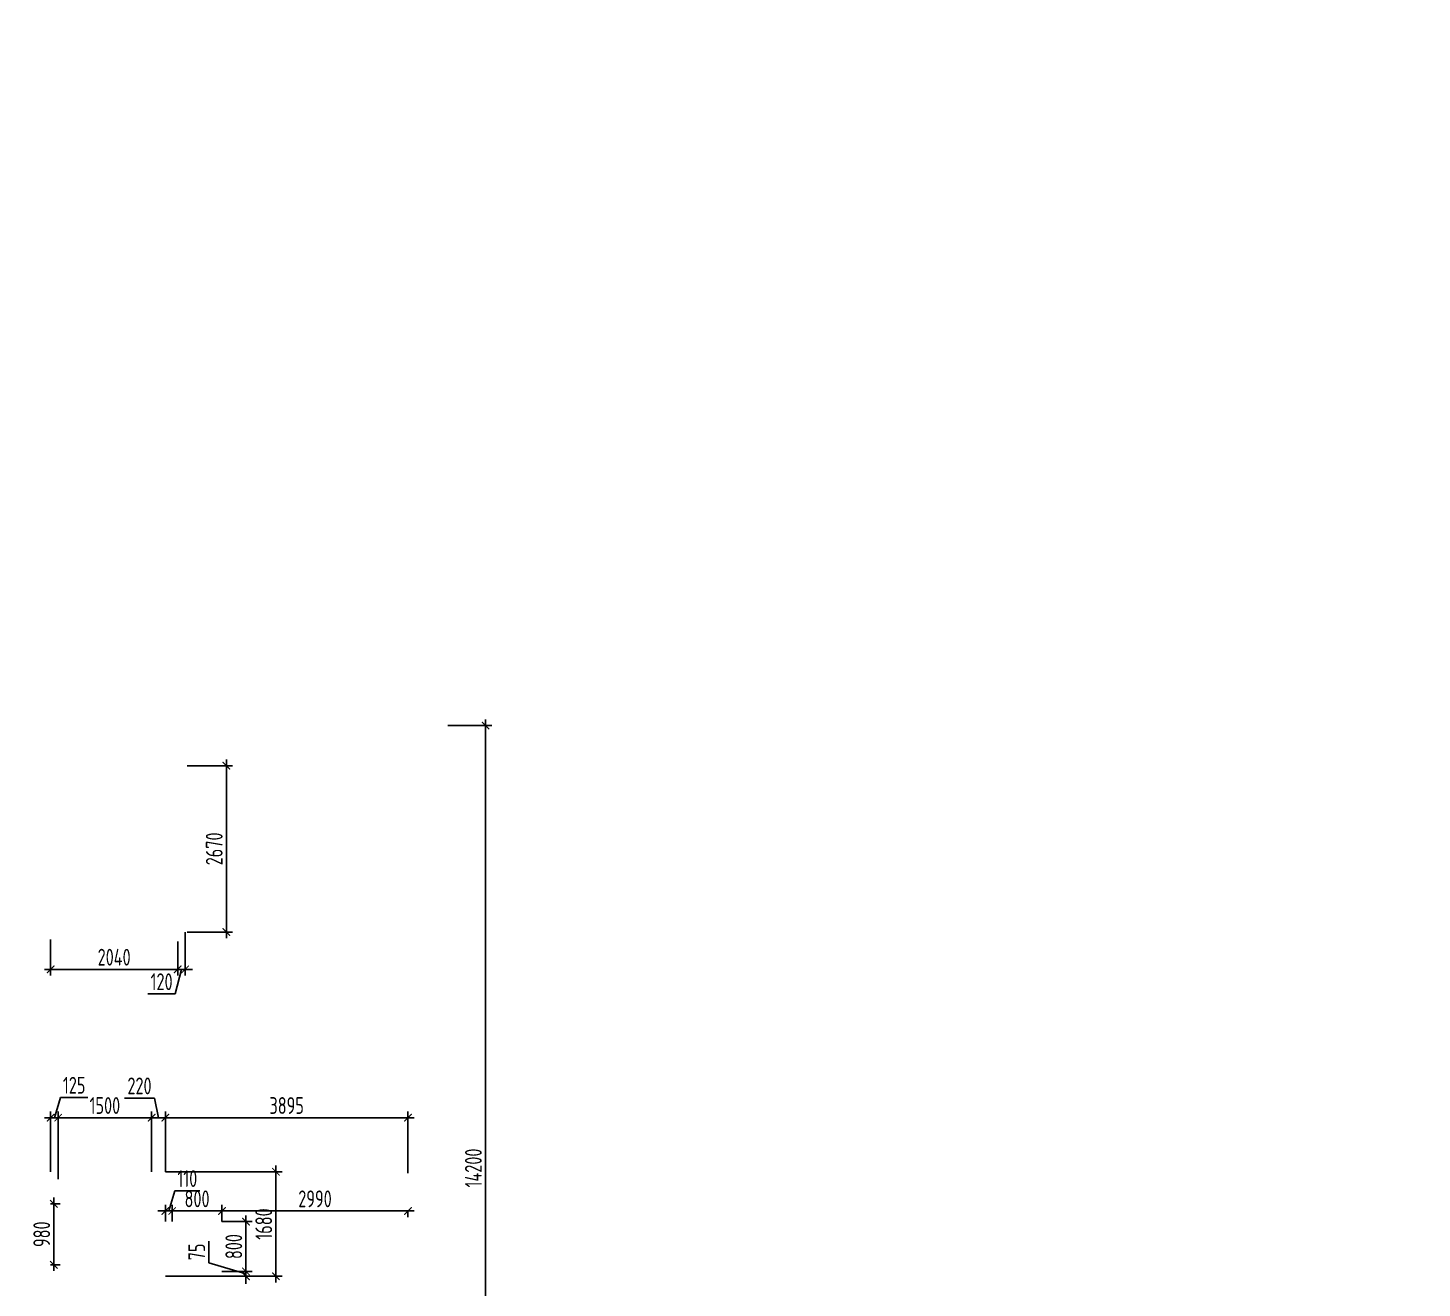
# Model space of a CAD drawing. Header units: millimetres. Extents: x -350007 to 536090, y -888 to 198380.
# Drawn here: x -291322 to -268936, y 73657 to 93887 of the extents above; entities that cross this region are included whole.
import ezdxf

# ---------------------------------------------------------------- set-up
doc = ezdxf.new("R2010")
doc.units = ezdxf.units.MM
doc.layers.add('АР_Размеры нов.', color=15, linetype='Continuous', lineweight=0)
doc.styles.add('ISOCPEUR', font='isocpeur.ttf', dxfattribs={"width": 0.7})
doc.dimstyles.new('R_100', dxfattribs={"dimtxt": 270, "dimasz": 120, "dimexe": 100, "dimexo": 0, "dimgap": 60, "dimtad": 1, "dimdec": 0, "dimrnd": 5, "dimzin": 0, "dimdsep": 46, "dimtxsty": 'ISOCPEUR', "dimblk": 'ARCHTICK', "dimcen": 0, "dimdle": 100, "dimclrd": 256, "dimclre": 256, "dimclrt": 256, "dimadec": 0, "dimazin": 0, "dimtfac": 2, "dimtdec": 0, "dimtofl": 0, "dimtmove": 1, "dimatfit": 3, "dimfxl": 1, "dimtvp": 3, "dimtolj": 1, "dimtzin": 0, "dimarcsym": 0})

# ---------------------------------------------------------------- blocks, each defined once
blk = doc.blocks.new('_ArchTick')
at = {"color": 0, "linetype": 'ByBlock', "const_width": 0.15}
blk.add_lwpolyline([(-0.5, -0.5), (0.5, 0.5)], dxfattribs=at)
blk = doc.blocks.new('*D2561')
at = {"layer": 'АР_Размеры нов.', "lineweight": -2, "ltscale": 100, "transparency": 16777216}
for p, q in [((-289236, 76393), (-290936, 76393)), ((-290836, 75406), (-290836, 76493)), ((-289336, 75525), (-289336, 76493))]:
    blk.add_line(p, q, dxfattribs=at)
at = {"layer": 'АР_Размеры нов.', "lineweight": -2, "ltscale": 100, "transparency": 16777216, "xscale": 120, "yscale": 120, "zscale": 120, "rotation": 180}
blk.add_blockref('_ArchTick', (-290836, 76393), dxfattribs=at)
at = {"layer": 'АР_Размеры нов.', "lineweight": -2, "ltscale": 100, "transparency": 16777216, "xscale": 120, "yscale": 120, "zscale": 120}
blk.add_blockref('_ArchTick', (-289336, 76393), dxfattribs=at)
at = {"layer": 'АР_Размеры нов.', "ltscale": 100, "transparency": 16777216, "insert": (-290086, 76588), "char_height": 270, "attachment_point": 5, "style": 'ISOCPEUR'}
blk.add_mtext('\\A1;1500', dxfattribs=at)
blk = doc.blocks.new('*D2915')
at = {"layer": 'АР_Размеры нов.', "lineweight": -2, "ltscale": 100, "transparency": 16777216}
for p, q in [((-290897, 76393), (-290800, 76718)), ((-290800, 76718), (-290358, 76718)), ((-291058, 76393), (-290736, 76393)), ((-290958, 75525), (-290958, 76493)), ((-290836, 75525), (-290836, 76493))]:
    blk.add_line(p, q, dxfattribs=at)
at = {"layer": 'АР_Размеры нов.', "lineweight": -2, "ltscale": 100, "transparency": 16777216, "xscale": 120, "yscale": 120, "zscale": 120, "rotation": 180}
blk.add_blockref('_ArchTick', (-290958, 76393), dxfattribs=at)
at = {"layer": 'АР_Размеры нов.', "lineweight": -2, "ltscale": 100, "transparency": 16777216, "xscale": 120, "yscale": 120, "zscale": 120}
blk.add_blockref('_ArchTick', (-290836, 76393), dxfattribs=at)
at = {"layer": 'АР_Размеры нов.', "ltscale": 100, "transparency": 16777216, "insert": (-290579, 76913), "char_height": 270, "attachment_point": 5, "style": 'ISOCPEUR'}
blk.add_mtext('\\A1;125', dxfattribs=at)
blk = doc.blocks.new('*D2839')
at = {"layer": 'АР_Размеры нов.', "lineweight": -2, "ltscale": 500, "transparency": 16777216}
for p, q in [((-289290, 76708), (-289769, 76708)), ((-289226, 76393), (-289290, 76708)), ((-289436, 76393), (-289015, 76393)), ((-289336, 75525), (-289336, 76493)), ((-289115, 75525), (-289115, 76493))]:
    blk.add_line(p, q, dxfattribs=at)
at = {"layer": 'АР_Размеры нов.', "lineweight": -2, "ltscale": 500, "transparency": 16777216, "xscale": 120, "yscale": 120, "zscale": 120, "rotation": 180}
blk.add_blockref('_ArchTick', (-289336, 76393), dxfattribs=at)
at = {"layer": 'АР_Размеры нов.', "lineweight": -2, "ltscale": 500, "transparency": 16777216, "xscale": 120, "yscale": 120, "zscale": 120}
blk.add_blockref('_ArchTick', (-289115, 76393), dxfattribs=at)
at = {"layer": 'АР_Размеры нов.', "lineweight": 13, "ltscale": 500, "transparency": 16777216, "insert": (-289530, 76903), "char_height": 270, "attachment_point": 5, "style": 'ISOCPEUR'}
blk.add_mtext('\\A1;220', dxfattribs=at)
blk = doc.blocks.new('*D2840')
at = {"layer": 'АР_Размеры нов.', "lineweight": -2, "ltscale": 500, "transparency": 16777216}
for p, q in [((-289215, 76393), (-285119, 76393)), ((-289115, 75525), (-289115, 76493)), ((-285219, 75500), (-285219, 76493))]:
    blk.add_line(p, q, dxfattribs=at)
at = {"layer": 'АР_Размеры нов.', "lineweight": -2, "ltscale": 500, "transparency": 16777216, "xscale": 120, "yscale": 120, "zscale": 120, "rotation": 180}
blk.add_blockref('_ArchTick', (-289115, 76393), dxfattribs=at)
at = {"layer": 'АР_Размеры нов.', "lineweight": -2, "ltscale": 500, "transparency": 16777216, "xscale": 120, "yscale": 120, "zscale": 120}
blk.add_blockref('_ArchTick', (-285219, 76393), dxfattribs=at)
at = {"layer": 'АР_Размеры нов.', "lineweight": 13, "ltscale": 500, "transparency": 16777216, "insert": (-287167, 76588), "char_height": 270, "attachment_point": 5, "style": 'ISOCPEUR'}
blk.add_mtext('\\A1;3895', dxfattribs=at)
blk = doc.blocks.new('*D2841')
at = {"layer": 'АР_Размеры нов.', "lineweight": -2, "ltscale": 500, "transparency": 16777216}
for p, q in [((-289115, 75525), (-287240, 75525)), ((-287340, 75625), (-287340, 73747)), ((-289115, 73847), (-287240, 73847))]:
    blk.add_line(p, q, dxfattribs=at)
at = {"layer": 'АР_Размеры нов.', "lineweight": -2, "ltscale": 500, "transparency": 16777216, "xscale": 120, "yscale": 120, "zscale": 120}
for p, rotation in [((-287340, 75525), 90), ((-287340, 73847), 270)]:
    blk.add_blockref('_ArchTick', p, dxfattribs=dict(at, rotation=rotation))
at = {"layer": 'АР_Размеры нов.', "lineweight": 13, "ltscale": 500, "transparency": 16777216, "insert": (-287535, 74686), "char_height": 270, "attachment_point": 5, "rotation": 90, "style": 'ISOCPEUR'}
blk.add_mtext('\\A1;1680', dxfattribs=at)
blk = doc.blocks.new('*D3905')
at = {"layer": 'АР_Размеры нов.', "lineweight": -2, "transparency": 16777216}
for p, q in [((-288767, 82043), (-288035, 82043)), ((-288135, 82143), (-288135, 79273)), ((-288767, 79373), (-288035, 79373))]:
    blk.add_line(p, q, dxfattribs=at)
at = {"layer": 'АР_Размеры нов.', "lineweight": -2, "transparency": 16777216, "xscale": 120, "yscale": 120, "zscale": 120}
for p, rotation in [((-288135, 82043), 90), ((-288135, 79373), 270)]:
    blk.add_blockref('_ArchTick', p, dxfattribs=dict(at, rotation=rotation))
at = {"layer": 'АР_Размеры нов.', "transparency": 16777216, "insert": (-288330, 80708), "char_height": 270, "attachment_point": 5, "rotation": 90, "style": 'ISOCPEUR'}
blk.add_mtext('\\A1;2670', dxfattribs=at)
blk = doc.blocks.new('*D3906')
at = {"layer": 'АР_Размеры нов.', "lineweight": -2, "transparency": 16777216}
for p, q in [((-290957, 79253), (-290957, 78674)), ((-288917, 79222), (-288917, 78674)), ((-291057, 78774), (-288817, 78774))]:
    blk.add_line(p, q, dxfattribs=at)
at = {"layer": 'АР_Размеры нов.', "lineweight": -2, "transparency": 16777216, "xscale": 120, "yscale": 120, "zscale": 120, "rotation": 180}
blk.add_blockref('_ArchTick', (-290957, 78774), dxfattribs=at)
at = {"layer": 'АР_Размеры нов.', "lineweight": -2, "transparency": 16777216, "xscale": 120, "yscale": 120, "zscale": 120}
blk.add_blockref('_ArchTick', (-288917, 78774), dxfattribs=at)
at = {"layer": 'АР_Размеры нов.', "transparency": 16777216, "insert": (-289937, 78969), "char_height": 270, "attachment_point": 5, "style": 'ISOCPEUR'}
blk.add_mtext('\\A1;2040', dxfattribs=at)
blk = doc.blocks.new('*D3907')
at = {"layer": 'АР_Размеры нов.', "lineweight": -2, "transparency": 16777216}
for p, q in [((-288797, 79373), (-288797, 78674)), ((-288917, 79222), (-288917, 78674)), ((-288917, 78774), (-289037, 78774)), ((-288857, 78774), (-288955, 78380)), ((-288917, 78774), (-288797, 78774)), ((-288797, 78774), (-288677, 78774)), ((-288955, 78380), (-289396, 78380))]:
    blk.add_line(p, q, dxfattribs=at)
at = {"layer": 'АР_Размеры нов.', "lineweight": -2, "transparency": 16777216, "xscale": 120, "yscale": 120, "zscale": 120}
blk.add_blockref('_ArchTick', (-288917, 78774), dxfattribs=at)
at = {"layer": 'АР_Размеры нов.', "lineweight": -2, "transparency": 16777216, "xscale": 120, "yscale": 120, "zscale": 120, "rotation": 180}
blk.add_blockref('_ArchTick', (-288797, 78774), dxfattribs=at)
at = {"layer": 'АР_Размеры нов.', "transparency": 16777216, "insert": (-289175, 78575), "char_height": 270, "attachment_point": 5, "style": 'ISOCPEUR'}
blk.add_mtext('\\A1;120', dxfattribs=at)
blk = doc.blocks.new('*D4783')
at = {"layer": 'АР_Размеры нов.', "lineweight": -2, "transparency": 16777216}
for p, q in [((-290957, 75011), (-290805, 75011)), ((-290905, 75111), (-290905, 73932)), ((-290957, 74032), (-290805, 74032))]:
    blk.add_line(p, q, dxfattribs=at)
at = {"layer": 'АР_Размеры нов.', "lineweight": -2, "transparency": 16777216, "xscale": 120, "yscale": 120, "zscale": 120}
for p, rotation in [((-290905, 75011), 90), ((-290905, 74032), 270)]:
    blk.add_blockref('_ArchTick', p, dxfattribs=dict(at, rotation=rotation))
at = {"layer": 'АР_Размеры нов.', "transparency": 16777216, "insert": (-291100, 74522), "char_height": 270, "attachment_point": 5, "rotation": 90, "style": 'ISOCPEUR'}
blk.add_mtext('\\A1;980', dxfattribs=at)
blk = doc.blocks.new('*D7069')
at = {"layer": 'АР_Размеры нов.', "lineweight": -2, "transparency": 16777216}
for p, q in [((-284577, 82686), (-283874, 82686)), ((-283974, 68385), (-283974, 82786)), ((-284577, 68485), (-283874, 68485))]:
    blk.add_line(p, q, dxfattribs=at)
at = {"layer": 'АР_Размеры нов.', "lineweight": -2, "transparency": 16777216, "xscale": 120, "yscale": 120, "zscale": 120}
for p, rotation in [((-283974, 82686), 90), ((-283974, 68485), 270)]:
    blk.add_blockref('_ArchTick', p, dxfattribs=dict(at, rotation=rotation))
at = {"layer": 'АР_Размеры нов.', "transparency": 16777216, "insert": (-284169, 75585), "char_height": 270, "attachment_point": 5, "rotation": 90, "style": 'ISOCPEUR'}
blk.add_mtext('\\A1;14200', dxfattribs=at)
blk = doc.blocks.new('*D7171')
at = {"layer": 'АР_Размеры нов.', "lineweight": -2, "transparency": 16777216}
for p, q in [((-301542, 115211), (-301542, 114753)), ((-301642, 114853), (-301241, 114853)), ((-301442, 114853), (-301263, 114258)), ((-301341, 115051), (-301341, 114753)), ((-301263, 114258), (-300784, 114258)), ((-182484, 67738), (-182925, 67738)), ((-182494, 67218), (-182484, 67738)), ((-182544, 67218), (-182664, 67218)), ((-182544, 66846), (-182544, 67318)), ((-182444, 67218), (-182544, 67218)), ((-182444, 66846), (-182444, 67318)), ((-182444, 67218), (-182324, 67218))]:
    blk.add_line(p, q, dxfattribs=at)
at = {"layer": 'АР_Размеры нов.', "lineweight": -2, "transparency": 16777216, "xscale": 120, "yscale": 120, "zscale": 120, "rotation": 180}
for p in [(-301542, 114853), (-182444, 67218)]:
    blk.add_blockref('_ArchTick', p, dxfattribs=at)
at = {"layer": 'АР_Размеры нов.', "lineweight": -2, "transparency": 16777216, "xscale": 120, "yscale": 120, "zscale": 120}
for p in [(-301341, 114853), (-182544, 67218)]:
    blk.add_blockref('_ArchTick', p, dxfattribs=at)
at = {"layer": 'АР_Размеры нов.', "transparency": 16777216, "char_height": 270, "attachment_point": 5, "style": 'ISOCPEUR'}
for s, insert in [('\\A1;200', (-301024, 114453)), ('\\A1;100', (-182705, 67933))]:
    blk.add_mtext(s, dxfattribs=dict(at, insert=insert))
blk = doc.blocks.new('*D7184')
at = {"layer": 'АР_Размеры нов.', "lineweight": -2, "transparency": 16777216}
for p, q in [((-186100, 131671), (-186003, 131996)), ((-186003, 131996), (-185656, 131996)), ((-186145, 131671), (-186265, 131671)), ((-186145, 131371), (-186145, 131771)), ((-186145, 131671), (-186055, 131671)), ((-186055, 131531), (-186055, 131771)), ((-186055, 131671), (-185935, 131671)), ((-281863, 59885), (-281863, 59309)), ((-281179, 59885), (-281179, 59309)), ((-281963, 59409), (-281079, 59409))]:
    blk.add_line(p, q, dxfattribs=at)
at = {"layer": 'АР_Размеры нов.', "lineweight": -2, "transparency": 16777216, "xscale": 120, "yscale": 120, "zscale": 120}
for p in [(-186145, 131671), (-281179, 59409)]:
    blk.add_blockref('_ArchTick', p, dxfattribs=at)
at = {"layer": 'АР_Размеры нов.', "lineweight": -2, "transparency": 16777216, "xscale": 120, "yscale": 120, "zscale": 120, "rotation": 180}
for p in [(-186055, 131671), (-281863, 59409)]:
    blk.add_blockref('_ArchTick', p, dxfattribs=at)
at = {"layer": 'АР_Размеры нов.', "transparency": 16777216, "char_height": 270, "attachment_point": 5, "style": 'ISOCPEUR'}
for s, insert in [('\\A1;90', (-185829, 132191)), ('\\A1;685', (-281521, 59604))]:
    blk.add_mtext(s, dxfattribs=dict(at, insert=insert))
blk = doc.blocks.new('*D7185')
at = {"layer": 'АР_Размеры нов.', "lineweight": -2, "transparency": 16777216}
for p, q in [((-152915, 120873), (-152915, 121315)), ((-154304, 120769), (-153410, 120769)), ((-153510, 120695), (-152915, 120873)), ((-153510, 120521), (-153510, 120869)), ((-154464, 120621), (-153410, 120621)), ((-281179, 60686), (-280586, 60686)), ((-280686, 59785), (-280686, 60786)), ((-281179, 59885), (-280586, 59885))]:
    blk.add_line(p, q, dxfattribs=at)
at = {"layer": 'АР_Размеры нов.', "lineweight": -2, "transparency": 16777216, "xscale": 120, "yscale": 120, "zscale": 120}
for p, rotation in [((-153510, 120769), 90), ((-153510, 120621), 270), ((-280686, 60686), 90), ((-280686, 59885), 270)]:
    blk.add_blockref('_ArchTick', p, dxfattribs=dict(at, rotation=rotation))
at = {"layer": 'АР_Размеры нов.', "transparency": 16777216, "char_height": 270, "attachment_point": 5, "rotation": 90, "style": 'ISOCPEUR'}
for s, insert in [('\\A1;150', (-153110, 121094)), ('\\A1;800', (-280881, 60286))]:
    blk.add_mtext(s, dxfattribs=dict(at, insert=insert))
blk = doc.blocks.new('*D7186')
at = {"layer": 'АР_Размеры нов.', "lineweight": -2, "transparency": 16777216}
for p, q in [((-172393, 113364), (-172393, 115311)), ((-171329, 115211), (-172493, 115211)), ((-171329, 113464), (-172493, 113464)), ((-281179, 59885), (-280586, 59885)), ((-280686, 59985), (-280686, 55406)), ((-281179, 55506), (-280586, 55506))]:
    blk.add_line(p, q, dxfattribs=at)
at = {"layer": 'АР_Размеры нов.', "lineweight": -2, "transparency": 16777216, "xscale": 120, "yscale": 120, "zscale": 120}
for p, rotation in [((-172393, 115211), 90), ((-172393, 113464), 270), ((-280686, 59885), 90), ((-280686, 55506), 270)]:
    blk.add_blockref('_ArchTick', p, dxfattribs=dict(at, rotation=rotation))
at = {"layer": 'АР_Размеры нов.', "transparency": 16777216, "char_height": 270, "attachment_point": 5, "rotation": 90, "style": 'ISOCPEUR'}
for s, insert in [('\\A1;1745', (-172588, 114338)), ('\\A1;4380', (-280881, 57695))]:
    blk.add_mtext(s, dxfattribs=dict(at, insert=insert))
blk = doc.blocks.new('*D7188')
at = {"layer": 'АР_Размеры нов.', "lineweight": -2, "transparency": 16777216}
for p, q in [((-289006, 74724), (-289006, 74995)), ((-288206, 74724), (-288206, 74995)), ((-289106, 74895), (-288106, 74895))]:
    blk.add_line(p, q, dxfattribs=at)
at = {"layer": 'АР_Размеры нов.', "lineweight": -2, "transparency": 16777216, "xscale": 120, "yscale": 120, "zscale": 120, "rotation": 180}
blk.add_blockref('_ArchTick', (-289006, 74895), dxfattribs=at)
at = {"layer": 'АР_Размеры нов.', "lineweight": -2, "transparency": 16777216, "xscale": 120, "yscale": 120, "zscale": 120}
blk.add_blockref('_ArchTick', (-288206, 74895), dxfattribs=at)
at = {"layer": 'АР_Размеры нов.', "transparency": 16777216, "insert": (-288606, 75090), "char_height": 270, "attachment_point": 5, "style": 'ISOCPEUR'}
blk.add_mtext('\\A1;800', dxfattribs=at)
blk = doc.blocks.new('*D7189')
at = {"layer": 'АР_Размеры нов.', "lineweight": -2, "transparency": 16777216}
for p, q in [((-288206, 74724), (-288206, 74995)), ((-288306, 74895), (-285119, 74895)), ((-285219, 74895), (-285219, 74795))]:
    blk.add_line(p, q, dxfattribs=at)
at = {"layer": 'АР_Размеры нов.', "lineweight": -2, "transparency": 16777216, "xscale": 120, "yscale": 120, "zscale": 120, "rotation": 180}
blk.add_blockref('_ArchTick', (-288206, 74895), dxfattribs=at)
at = {"layer": 'АР_Размеры нов.', "lineweight": -2, "transparency": 16777216, "xscale": 120, "yscale": 120, "zscale": 120}
blk.add_blockref('_ArchTick', (-285219, 74895), dxfattribs=at)
at = {"layer": 'АР_Размеры нов.', "transparency": 16777216, "insert": (-286712, 75090), "char_height": 270, "attachment_point": 5, "style": 'ISOCPEUR'}
blk.add_mtext('\\A1;2990', dxfattribs=at)
blk = doc.blocks.new('*D7190')
at = {"layer": 'АР_Размеры нов.', "lineweight": -2, "transparency": 16777216}
for p, q in [((-287821, 74824), (-287821, 73824)), ((-288206, 74724), (-287721, 74724)), ((-288206, 73924), (-287721, 73924))]:
    blk.add_line(p, q, dxfattribs=at)
at = {"layer": 'АР_Размеры нов.', "lineweight": -2, "transparency": 16777216, "xscale": 120, "yscale": 120, "zscale": 120}
for p, rotation in [((-287821, 74724), 90), ((-287821, 73924), 270)]:
    blk.add_blockref('_ArchTick', p, dxfattribs=dict(at, rotation=rotation))
at = {"layer": 'АР_Размеры нов.', "transparency": 16777216, "insert": (-288016, 74324), "char_height": 270, "attachment_point": 5, "rotation": 90, "style": 'ISOCPEUR'}
blk.add_mtext('\\A1;800', dxfattribs=at)
blk = doc.blocks.new('*D7191')
at = {"layer": 'АР_Размеры нов.', "lineweight": -2, "transparency": 16777216}
for p, q in [((-288416, 74064), (-288416, 74411)), ((-287821, 73886), (-288416, 74064)), ((-288206, 73924), (-287721, 73924)), ((-287821, 73924), (-287821, 74044)), ((-287821, 73924), (-287821, 73847)), ((-287793, 73847), (-287921, 73847)), ((-287821, 73847), (-287821, 73727))]:
    blk.add_line(p, q, dxfattribs=at)
at = {"layer": 'АР_Размеры нов.', "lineweight": -2, "transparency": 16777216, "xscale": 120, "yscale": 120, "zscale": 120}
for p, rotation in [((-287821, 73924), 270), ((-287821, 73847), 90)]:
    blk.add_blockref('_ArchTick', p, dxfattribs=dict(at, rotation=rotation))
at = {"layer": 'АР_Размеры нов.', "transparency": 16777216, "insert": (-288611, 74238), "char_height": 270, "attachment_point": 5, "rotation": 90, "style": 'ISOCPEUR'}
blk.add_mtext('\\A1;75', dxfattribs=at)
blk = doc.blocks.new('*D7199')
at = {"layer": 'АР_Размеры нов.', "lineweight": -2, "transparency": 16777216}
for p, q in [((-289061, 74895), (-288963, 75220)), ((-288963, 75220), (-288560, 75220)), ((-289115, 74724), (-289115, 74995)), ((-289006, 74724), (-289006, 74995)), ((-289115, 74895), (-289235, 74895)), ((-289006, 74895), (-289115, 74895)), ((-289006, 74895), (-288886, 74895))]:
    blk.add_line(p, q, dxfattribs=at)
at = {"layer": 'АР_Размеры нов.', "lineweight": -2, "transparency": 16777216, "xscale": 120, "yscale": 120, "zscale": 120}
blk.add_blockref('_ArchTick', (-289115, 74895), dxfattribs=at)
at = {"layer": 'АР_Размеры нов.', "lineweight": -2, "transparency": 16777216, "xscale": 120, "yscale": 120, "zscale": 120, "rotation": 180}
blk.add_blockref('_ArchTick', (-289006, 74895), dxfattribs=at)
at = {"layer": 'АР_Размеры нов.', "transparency": 16777216, "insert": (-288762, 75415), "char_height": 270, "attachment_point": 5, "style": 'ISOCPEUR'}
blk.add_mtext('\\A1;110', dxfattribs=at)

msp = doc.modelspace()

# ---------------------------------------------------------------- dimensions: what is measured, and where the dimension line sits
at = {"layer": 'АР_Размеры нов.'}
for base, p1, p2, picture, middle in [((-186055.2, 131670.6), (-186145.2, 131370.7), (-186055.2, 131530.7), '*D7184', (-185942.7, 132190.6)), ((-281179, 59408.8), (-281863.4, 59884.7), (-281179, 59884.7), '*D7184', (-281521.2, 59603.8)), ((-301341.3, 114852.6), (-301542.1, 115210.7), (-301341.3, 115050.7), '*D7171', (-301203.2, 114452.6)), ((-288916.8, 78773.6), (-290956.8, 79253.2), (-288916.8, 79222.1), '*D3906', (-289936.8, 78968.6)), ((-289115.4, 74895.2), (-289006.3, 74724), (-289115.4, 74724), '*D7199', (-288903.3, 75415.2)), ((-288206.3, 74895.2), (-289006.3, 74724), (-288206.3, 74724), '*D7188', (-288606.3, 75090.2)), ((-285218.6, 74895.2), (-288206.3, 74724), (-285218.6, 74895.3), '*D7189', (-286712.5, 75090.2))]:
    dim = msp.add_linear_dim(base=base, p1=p1, p2=p2, dimstyle='R_100', override={"dimpost": '\\X'}, dxfattribs=at)
    dim.commit()
    dim.dimension.update_dxf_attribs({"geometry": picture, "text_midpoint": middle})
for base, p1, p2, picture, middle in [((-153510.4, 120769.1), (-154463.9, 120620.7), (-154303.9, 120769.1), '*D7185', (-153110.4, 120933.4)), ((-280686, 60686.4), (-281179, 59884.7), (-281179, 60686.4), '*D7185', (-280881, 60285.5)), ((-172392.8, 115210.7), (-171328.9, 113464.4), (-171328.9, 115210.7), '*D7186', (-172587.8, 114337.6)), ((-280686, 55506), (-281179, 59884.7), (-281179, 55506), '*D7186', (-280881, 57695.3)), ((-283973.7299, 82685.6825), (-284576.8273, 68485.2414), (-284576.8273, 82685.6825), '*D7069', (-284168.7299, 75585.4619)), ((-288134.8, 79373.2), (-288766.8, 82043.2), (-288766.8, 79373.2), '*D3905', (-288329.8, 80708.2)), ((-290905.2, 74032.5), (-290956.8, 75011.1), (-290956.8, 74032.5), '*D4783', (-291100.2, 74521.8)), ((-287820.5, 73924), (-288206.3, 74724), (-288206.3, 73924), '*D7190', (-288015.5, 74324)), ((-287820.5, 73847.3), (-288206.3, 73924), (-287793.2, 73847.3), '*D7191', (-288610.5, 74124.1))]:
    dim = msp.add_linear_dim(base=base, p1=p1, p2=p2, angle=90, dimstyle='R_100', override={"dimpost": '\\X'}, dxfattribs=at)
    dim.commit()
    dim.dimension.update_dxf_attribs({"geometry": picture, "text_midpoint": middle})
for base, p1, p2, picture, middle in [((-182543.8, 67218.2), (-182443.8, 66845.6), (-182543.8, 66845.6), '*D7171', (-182543.9, 67738.2)), ((-288796.8, 78773.6), (-288916.8, 79222.1), (-288796.8, 79373.2), '*D3907', (-289014.6, 78380.1))]:
    dim = msp.add_linear_dim(base=base, p1=p1, p2=p2, dimstyle='R_100', override={"dimpost": '\\X'}, dxfattribs=at)
    dim.commit()
    dim.dimension.update_dxf_attribs({"geometry": picture, "text_midpoint": middle, "dimtype": 160})
at = {"layer": 'АР_Размеры нов.', "ltscale": 100}
for p1, p2, picture, middle in [((-290958.5, 75524.5), (-290835.7, 75524.5), '*D2915', (-290739.6, 76913.4)), ((-289335.7, 75524.5), (-290835.7, 75405.7), '*D2561', (-290085.7, 76588.4))]:
    dim = msp.add_linear_dim(base=(-290835.7, 76393.4), p1=p1, p2=p2, dimstyle='R_100', override={"dimpost": '\\X', "dimfxl": 2.5, "dimarcsym": 2}, dxfattribs=at)
    dim.commit()
    dim.dimension.update_dxf_attribs({"geometry": picture, "text_midpoint": middle})
at = {"layer": 'АР_Размеры нов.', "lineweight": 13, "ltscale": 500}
dim = msp.add_linear_dim(base=(-289115.4, 76393.4), p1=(-289335.7, 75524.5), p2=(-289115.4, 75525.3), dimstyle='R_100', override={"dimpost": '\\X', "dimfxl": 2.5, "dimarcsym": 2}, dxfattribs=at)
dim.commit()
dim.dimension.update_dxf_attribs({"geometry": '*D2839', "text_midpoint": (-289350.4, 76707.7), "dimtype": 160})
dim = msp.add_linear_dim(base=(-285218.6, 76393.4), p1=(-289115.4, 75525.3), p2=(-285218.6, 75499.6), dimstyle='R_100', override={"dimpost": '\\X', "dimfxl": 2.5, "dimarcsym": 2}, dxfattribs=at)
dim.commit()
dim.dimension.update_dxf_attribs({"geometry": '*D2840', "text_midpoint": (-287167, 76588.4)})
dim = msp.add_linear_dim(base=(-287340, 73847.3), p1=(-289115.4, 75525.3), p2=(-289115.4, 73847.3), angle=90, dimstyle='R_100', override={"dimpost": '\\X'}, dxfattribs=at)
dim.commit()
dim.dimension.update_dxf_attribs({"geometry": '*D2841', "text_midpoint": (-287535, 74686.3)})

doc.saveas('drawing.dxf')
